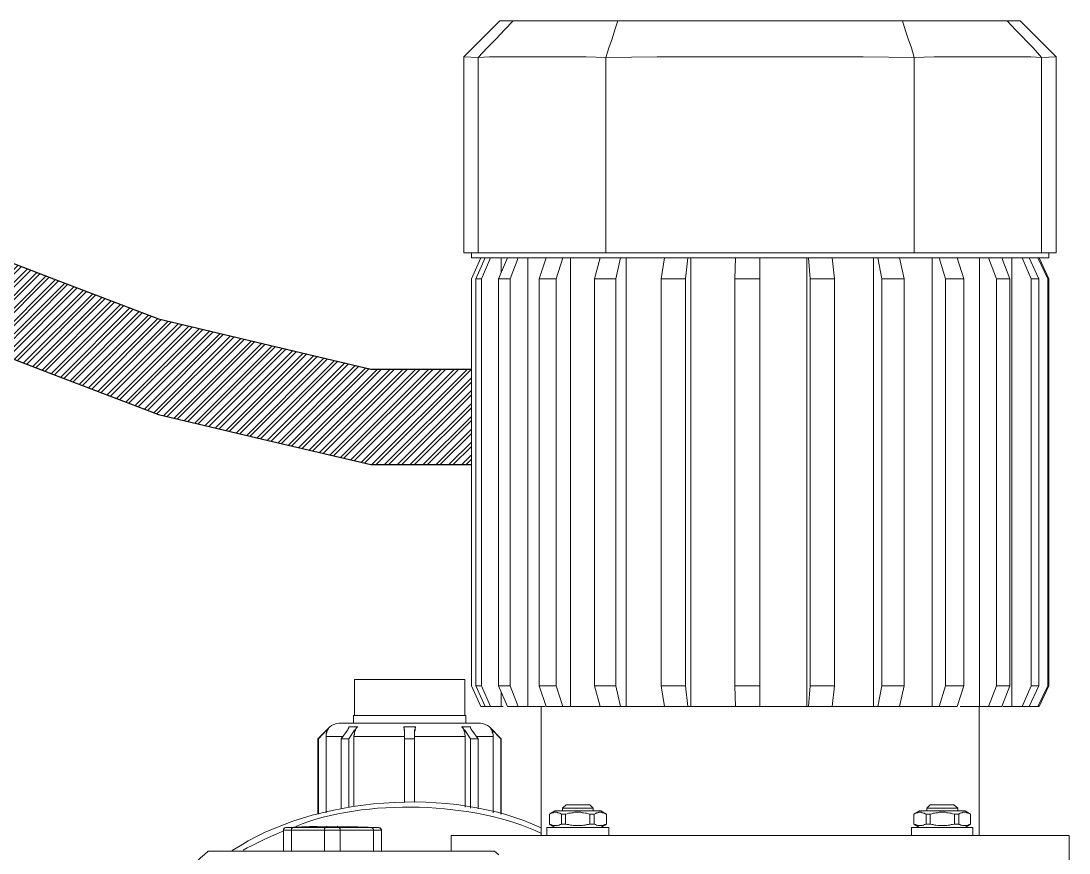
# Model space of a CAD drawing. Header units: millimetres. Extents: x 100 to 940, y 100 to 694.
# Drawn here: x 683.95 to 690.82, y 439.97 to 445.42 of the extents above; entities that cross this region are included whole.
import ezdxf

# ---------------------------------------------------------------- set-up
doc = ezdxf.new("R2010")
doc.units = ezdxf.units.MM

msp = doc.modelspace()

# ---------------------------------------------------------------- hatches: boundary and pattern name
h = msp.add_hatch()
h.set_pattern_fill('ANSI32', color=2, scale=0.00625)
h.set_pattern_definition([(45, (230.43349, 256.10522), (-0.0420949506, 0.0420949506), []), (45, (230.46155, 256.10522), (-0.0420949506, 0.0420949506), [])])
h.paths.add_polyline_path([(684.1689, 443.1072), (684.8546, 442.8452), (685.5006, 442.6928), (686.2467, 442.5168), (686.5931, 442.5168), (686.9055, 442.5168), (686.9055, 443.1428), (686.5931, 443.1428), (686.2467, 443.1428), (685.5006, 443.3188), (684.8546, 443.4712), (684.1689, 443.7332), (683.6266, 443.9404), (683.1242, 444.2352), (682.574, 444.4583), (682.0279, 444.5655), (682.0279, 443.9395), (682.574, 443.8323), (683.1242, 443.6092), (683.6266, 443.3144)])

# ---------------------------------------------------------------- linework, layer by layer
at = {"color": 1, "linetype": 'Continuous', "lineweight": 9}
for points in [[(686.8559, 445.1856), (687.0916, 445.4213), (687.0916, 445.4213)], [(686.9489, 445.1825), (687.0079, 445.2445), (687.0668, 445.3034), (687.1226, 445.3624), (687.1785, 445.4213)], [(687.0916, 445.4213), (690.5007, 445.4213), (690.5007, 445.4213)], [(687.7865, 445.1825), (687.8051, 445.2445), (687.8268, 445.3034), (687.8454, 445.3624), (687.864, 445.4213)], [(689.8059, 445.1825), (689.7873, 445.2445), (689.7656, 445.3034), (689.747, 445.3624), (689.7283, 445.4213)], [(690.6403, 445.1825), (690.5845, 445.2445), (690.4697, 445.3624), (690.4139, 445.4213)], [(690.7365, 445.1856), (690.5007, 445.4213), (690.5007, 445.4213)], [(686.8559, 443.9044), (686.8559, 445.1856), (686.8559, 445.1856)], [(686.8559, 445.1856), (686.9489, 445.1825), (686.9489, 445.1825)], [(686.9489, 445.1825), (687.0234, 445.1856), (687.1071, 445.1856), (687.2002, 445.1856), (687.3026, 445.1856), (687.4142, 445.1856), (687.5321, 445.1856), (687.6562, 445.1856), (687.7865, 445.1825)], [(686.9489, 445.1825), (686.9489, 443.9044), (686.9489, 443.9044)], [(687.7865, 445.1825), (688.1215, 445.1856), (688.4565, 445.1856), (688.7946, 445.1856), (689.1359, 445.1856), (689.4709, 445.1856), (689.8059, 445.1825)], [(687.7865, 445.1825), (687.7865, 443.9044), (687.7865, 443.9044)], [(689.8059, 445.1825), (689.9362, 445.1856), (690.0603, 445.1856), (690.1781, 445.1856), (690.2898, 445.1856), (690.3922, 445.1856), (690.4852, 445.1856), (690.569, 445.1856), (690.6403, 445.1825)], [(689.8059, 445.1825), (689.8059, 443.9044), (689.8059, 443.9044)], [(690.6403, 445.1825), (690.7365, 445.1856), (690.7365, 445.1856)], [(690.6403, 445.1825), (690.6403, 443.9044), (690.6403, 443.9044)], [(690.7365, 443.9044), (690.7365, 445.1856), (690.7365, 445.1856)], [(686.8559, 443.9044), (690.7365, 443.9044), (690.7365, 443.9044)], [(686.9055, 443.8703), (686.9055, 443.9044), (686.9055, 443.9044)], [(686.9675, 443.8703), (686.9055, 443.7338), (686.9055, 443.7338)], [(686.9055, 443.8703), (690.6869, 443.8703), (690.6869, 443.8703)], [(686.9955, 443.8703), (686.9334, 443.7338), (686.9334, 443.7338)], [(687.0296, 443.8703), (686.9706, 443.7338), (686.9706, 443.7338)], [(687.1413, 443.8703), (687.0823, 443.7338), (687.0823, 443.7338)], [(687.1009, 443.7773), (687.1009, 443.8703), (687.1009, 443.8703)], [(687.2126, 443.8703), (687.1599, 443.7338), (687.1599, 443.7338)], [(687.2746, 440.9327), (687.2746, 443.8703), (687.2746, 443.8703)], [(687.3956, 443.8703), (687.3491, 443.7338), (687.3491, 443.7338)], [(687.5042, 443.8703), (687.4608, 443.7338), (687.4608, 443.7338)], [(687.5538, 440.9327), (687.5538, 443.8703), (687.5538, 443.8703)], [(687.7492, 443.8703), (687.712, 443.7338), (687.712, 443.7338)], [(687.8826, 443.8703), (687.8516, 443.7338), (687.8516, 443.7338)], [(687.9199, 440.9327), (687.9199, 443.8703), (687.9199, 443.8703)], [(688.1711, 443.8703), (688.1494, 443.7338), (688.1494, 443.7338)], [(688.3231, 443.8703), (688.3076, 443.7338), (688.3076, 443.7338)], [(688.3417, 440.9327), (688.3417, 443.8703), (688.3417, 443.8703)], [(688.6364, 443.8703), (688.6302, 443.7338), (688.6302, 443.7338)], [(688.7946, 440.9327), (688.7946, 443.8703), (688.7946, 443.8703)], [(689.1017, 440.9327), (689.1017, 443.8703), (689.1017, 443.8703)], [(689.1141, 443.8703), (689.1234, 443.7338), (689.1234, 443.7338)], [(689.2692, 443.8703), (689.2848, 443.7338), (689.2848, 443.7338)], [(689.5391, 440.9327), (689.5391, 443.8703), (689.5391, 443.8703)], [(689.567, 443.8703), (689.595, 443.7338), (689.595, 443.7338)], [(689.7097, 443.8703), (689.7407, 443.7338), (689.7407, 443.7338)], [(689.9238, 440.9327), (689.9238, 443.8703), (689.9238, 443.8703)], [(689.9703, 443.8703), (690.0106, 443.7338), (690.0106, 443.7338)], [(690.0882, 443.8703), (690.1316, 443.7338), (690.1316, 443.7338)], [(690.234, 440.9327), (690.234, 443.8703), (690.234, 443.8703)], [(690.2929, 443.8703), (690.3456, 443.7338), (690.3456, 443.7338)], [(690.3798, 443.8703), (690.4325, 443.7338), (690.4325, 443.7338)], [(690.4449, 440.9327), (690.4449, 443.8703), (690.4449, 443.8703)], [(690.5132, 443.8703), (690.5721, 443.7338), (690.5721, 443.7338)], [(690.5597, 443.8703), (690.6217, 443.7338), (690.6217, 443.7338)], [(690.6155, 443.8703), (690.6807, 443.7338), (690.6807, 443.7338)], [(690.6248, 443.8703), (690.6869, 443.7338), (690.6869, 443.7338)], [(690.6869, 443.8703), (690.6869, 443.9044), (690.6869, 443.9044)], [(686.9055, 441.0692), (686.9055, 443.7338), (686.9055, 443.7338)], [(686.9334, 441.0692), (686.9334, 443.7338), (686.9334, 443.7338)], [(686.9334, 443.7338), (686.9706, 443.7338), (686.9706, 443.7338)], [(686.9706, 441.0692), (686.9706, 443.7338), (686.9706, 443.7338)], [(687.0823, 441.0692), (687.0823, 443.7338), (687.0823, 443.7338)], [(687.0823, 443.7338), (687.1599, 443.7338), (687.1599, 443.7338)], [(687.1599, 441.0692), (687.1599, 443.7338), (687.1599, 443.7338)], [(687.3491, 441.0692), (687.3491, 443.7338), (687.3491, 443.7338)], [(687.3491, 443.7338), (687.4608, 443.7338), (687.4608, 443.7338)], [(687.4608, 441.0692), (687.4608, 443.7338), (687.4608, 443.7338)], [(687.712, 441.0692), (687.712, 443.7338), (687.712, 443.7338)], [(687.712, 443.7338), (687.8516, 443.7338), (687.8516, 443.7338)], [(687.8516, 441.0692), (687.8516, 443.7338), (687.8516, 443.7338)], [(688.1494, 441.0692), (688.1494, 443.7338), (688.1494, 443.7338)], [(688.1494, 443.7338), (688.3076, 443.7338), (688.3076, 443.7338)], [(688.3076, 441.0692), (688.3076, 443.7338), (688.3076, 443.7338)], [(688.6302, 441.0692), (688.6302, 443.7338), (688.6302, 443.7338)], [(688.6302, 443.7338), (688.7946, 443.7338), (688.7946, 443.7338)], [(689.1234, 441.0692), (689.1234, 443.7338), (689.1234, 443.7338)], [(689.1234, 443.7338), (689.2848, 443.7338), (689.2848, 443.7338)], [(689.2848, 441.0692), (689.2848, 443.7338), (689.2848, 443.7338)], [(689.595, 441.0692), (689.595, 443.7338), (689.595, 443.7338)], [(689.595, 443.7338), (689.7407, 443.7338), (689.7407, 443.7338)], [(689.7407, 441.0692), (689.7407, 443.7338), (689.7407, 443.7338)], [(690.0106, 441.0692), (690.0106, 443.7338), (690.0106, 443.7338)], [(690.0106, 443.7338), (690.1316, 443.7338), (690.1316, 443.7338)], [(690.1316, 441.0692), (690.1316, 443.7338), (690.1316, 443.7338)], [(690.3456, 441.0692), (690.3456, 443.7338), (690.3456, 443.7338)], [(690.3456, 443.7338), (690.4325, 443.7338), (690.4325, 443.7338)], [(690.4325, 441.0692), (690.4325, 443.7338), (690.4325, 443.7338)], [(690.5721, 441.0692), (690.5721, 443.7338), (690.5721, 443.7338)], [(690.5721, 443.7338), (690.6217, 443.7338), (690.6217, 443.7338)], [(690.6217, 441.0692), (690.6217, 443.7338), (690.6217, 443.7338)], [(690.6807, 441.0692), (690.6807, 443.7338), (690.6807, 443.7338)], [(690.6807, 443.7338), (690.6869, 443.7338), (690.6869, 443.7338)], [(690.6869, 441.0692), (690.6869, 443.7338), (690.6869, 443.7338)], [(686.1393, 440.8738), (686.1393, 441.1095), (686.1393, 441.1095)], [(686.1393, 441.1095), (686.8621, 441.1095), (686.8621, 441.1095)], [(686.8621, 440.8738), (686.8621, 441.1095), (686.8621, 441.1095)], [(686.9055, 441.0692), (686.9675, 440.9327), (686.9675, 440.9327)], [(686.9334, 441.0692), (686.9955, 440.9327), (686.9955, 440.9327)], [(686.9334, 441.0692), (686.9706, 441.0692), (686.9706, 441.0692)], [(686.9706, 441.0692), (687.0296, 440.9327), (687.0296, 440.9327)], [(687.0823, 441.0692), (687.1413, 440.9327), (687.1413, 440.9327)], [(687.0823, 441.0692), (687.1599, 441.0692), (687.1599, 441.0692)], [(687.1599, 441.0692), (687.2126, 440.9327), (687.2126, 440.9327)], [(687.3491, 441.0692), (687.3956, 440.9327), (687.3956, 440.9327)], [(687.3491, 441.0692), (687.4608, 441.0692), (687.4608, 441.0692)], [(687.4608, 441.0692), (687.5042, 440.9327), (687.5042, 440.9327)], [(687.712, 441.0692), (687.7492, 440.9327), (687.7492, 440.9327)], [(687.712, 441.0692), (687.8516, 441.0692), (687.8516, 441.0692)], [(687.8516, 441.0692), (687.8826, 440.9327), (687.8826, 440.9327)], [(688.1494, 441.0692), (688.1711, 440.9327), (688.1711, 440.9327)], [(688.1494, 441.0692), (688.3076, 441.0692), (688.3076, 441.0692)], [(688.3076, 441.0692), (688.3231, 440.9327), (688.3231, 440.9327)], [(688.6302, 441.0692), (688.6364, 440.9327), (688.6364, 440.9327)], [(688.6302, 441.0692), (688.7946, 441.0692), (688.7946, 441.0692)], [(689.1234, 441.0692), (689.1141, 440.9327), (689.1141, 440.9327)], [(689.1234, 441.0692), (689.2848, 441.0692), (689.2848, 441.0692)], [(689.2848, 441.0692), (689.2692, 440.9327), (689.2692, 440.9327)], [(689.595, 441.0692), (689.567, 440.9327), (689.567, 440.9327)], [(689.595, 441.0692), (689.7407, 441.0692), (689.7407, 441.0692)], [(689.7407, 441.0692), (689.7097, 440.9327), (689.7097, 440.9327)], [(690.0106, 441.0692), (689.9703, 440.9327), (689.9703, 440.9327)], [(690.0106, 441.0692), (690.1316, 441.0692), (690.1316, 441.0692)], [(690.1316, 441.0692), (690.0882, 440.9327), (690.0882, 440.9327)], [(690.3456, 441.0692), (690.2929, 440.9327), (690.2929, 440.9327)], [(690.3456, 441.0692), (690.4325, 441.0692), (690.4325, 441.0692)], [(690.4325, 441.0692), (690.3798, 440.9327), (690.3798, 440.9327)], [(690.5721, 441.0692), (690.5132, 440.9327), (690.5132, 440.9327)], [(690.6217, 441.0692), (690.5597, 440.9327), (690.5597, 440.9327)], [(690.5721, 441.0692), (690.6217, 441.0692), (690.6217, 441.0692)], [(690.6807, 441.0692), (690.6155, 440.9327), (690.6155, 440.9327)], [(690.6869, 441.0692), (690.6248, 440.9327), (690.6248, 440.9327)], [(690.6807, 441.0692), (690.6869, 441.0692), (690.6869, 441.0692)], [(687.1009, 440.9327), (687.1009, 441.0258), (687.1009, 441.0258)], [(686.9675, 440.9327), (687.1009, 440.9327), (687.1009, 440.9327)], [(687.1133, 440.9327), (687.1009, 440.9327), (687.1009, 440.9327)], [(687.1413, 440.9327), (687.2746, 440.9327), (687.2746, 440.9327)], [(687.3894, 440.9327), (687.2746, 440.9327), (687.2746, 440.9327)], [(687.3615, 440.0889), (687.3615, 440.9327), (687.3615, 440.9327)], [(687.3956, 440.9327), (687.5538, 440.9327), (687.5538, 440.9327)], [(687.7492, 440.9327), (687.5538, 440.9327), (687.5538, 440.9327)], [(687.7492, 440.9327), (687.9199, 440.9327), (687.9199, 440.9327)], [(688.1711, 440.9327), (687.9199, 440.9327), (687.9199, 440.9327)], [(688.1711, 440.9327), (688.3417, 440.9327), (688.3417, 440.9327)], [(689.1017, 440.9327), (688.7946, 440.9327), (688.6364, 440.9327), (688.3417, 440.9327)], [(689.1017, 440.9327), (689.2692, 440.9327), (689.2692, 440.9327)], [(689.5391, 440.9327), (689.2692, 440.9327), (689.2692, 440.9327)], [(689.5391, 440.9327), (689.7097, 440.9327), (689.7097, 440.9327)], [(689.9238, 440.9327), (689.7097, 440.9327), (689.7097, 440.9327)], [(689.9238, 440.9327), (690.0882, 440.9327), (690.0882, 440.9327)], [(690.234, 440.9327), (690.1068, 440.9327), (690.1068, 440.9327)], [(690.2309, 440.0889), (690.2309, 440.9327), (690.2309, 440.9327)], [(690.234, 440.9327), (690.3798, 440.9327), (690.3798, 440.9327)], [(690.4449, 440.9327), (690.386, 440.9327), (690.386, 440.9327)], [(690.4449, 440.9327), (690.6248, 440.9327), (690.6248, 440.9327)], [(686.1331, 440.8738), (686.1331, 440.8241), (686.1331, 440.8241)], [(686.8683, 440.8738), (686.1331, 440.8738), (686.1331, 440.8738)], [(686.8683, 440.8738), (686.8683, 440.8241), (686.8683, 440.8241)], [(685.9004, 440.7218), (685.978, 440.7993), (685.978, 440.7993)], [(685.9035, 440.7218), (685.9594, 440.7807), (685.9656, 440.7838), (685.9687, 440.7869), (685.9718, 440.7931), (685.9749, 440.7962), (685.978, 440.7993)], [(685.9563, 440.759), (685.9594, 440.7652), (685.9594, 440.7714), (685.9625, 440.7776), (685.9656, 440.7838), (685.9687, 440.7869), (685.9718, 440.7931), (685.9749, 440.7962), (685.978, 440.7993)], [(685.9563, 440.7776), (685.9563, 440.759), (685.9563, 440.759)], [(686.9644, 440.8241), (686.0369, 440.8241), (686.0369, 440.8241)], [(686.0928, 440.7776), (686.0524, 440.7218), (686.0524, 440.7218)], [(686.1021, 440.7993), (686.1021, 440.7962), (686.1021, 440.7931), (686.099, 440.7869), (686.0959, 440.7838), (686.0959, 440.7807), (686.0928, 440.7776)], [(686.1021, 440.7218), (686.1393, 440.7776), (686.1424, 440.7807), (686.1455, 440.7838), (686.1486, 440.7869), (686.1517, 440.7931), (686.1548, 440.7962), (686.161, 440.7993)], [(686.1021, 440.7993), (686.161, 440.7993), (686.161, 440.7993)], [(686.1393, 440.759), (686.1393, 440.7652), (686.1424, 440.7714), (686.1455, 440.7776), (686.1455, 440.7838), (686.1486, 440.7869), (686.1517, 440.7931), (686.1548, 440.7962), (686.161, 440.7993)], [(686.1393, 440.7776), (686.1393, 440.759), (686.1393, 440.759)], [(686.4619, 440.7993), (686.4619, 440.7962), (686.465, 440.7931), (686.465, 440.7869), (686.465, 440.7838), (686.4681, 440.7807), (686.4681, 440.7776)], [(686.4619, 440.7993), (686.4619, 440.7962), (686.465, 440.79), (686.465, 440.7869), (686.465, 440.7838), (686.465, 440.7776)], [(686.5395, 440.7993), (686.4619, 440.7993), (686.4619, 440.7993)], [(686.465, 440.7776), (686.4681, 440.7714), (686.4681, 440.7714)], [(686.4681, 440.7776), (686.4681, 440.3061), (686.4681, 440.3061)], [(686.5333, 440.7776), (686.5333, 440.7807), (686.5364, 440.7838), (686.5364, 440.7869), (686.5364, 440.7931), (686.5395, 440.7962), (686.5395, 440.7993)], [(686.5333, 440.7714), (686.5364, 440.7776), (686.5364, 440.7838), (686.5364, 440.7869), (686.5364, 440.7931), (686.5395, 440.7962), (686.5395, 440.7993)], [(686.5333, 440.3061), (686.5333, 440.7776), (686.5333, 440.7776)], [(686.8404, 440.7993), (686.8466, 440.7962), (686.8497, 440.79), (686.8528, 440.7869), (686.8559, 440.7838), (686.8559, 440.7776), (686.859, 440.7714), (686.8621, 440.7652), (686.8621, 440.759)], [(686.8621, 440.7776), (686.859, 440.7807), (686.8559, 440.7838), (686.8528, 440.7869), (686.8497, 440.7931), (686.8466, 440.7962), (686.8404, 440.7993)], [(686.8993, 440.7993), (686.8404, 440.7993), (686.8404, 440.7993)], [(686.8621, 440.7776), (686.8621, 440.759), (686.8621, 440.759)], [(686.8621, 440.7776), (686.8993, 440.7218), (686.8993, 440.7218)], [(686.8993, 440.7993), (686.8993, 440.7962), (686.8993, 440.7931), (686.9024, 440.7869), (686.9055, 440.7838), (686.9055, 440.7807), (686.9086, 440.7776)], [(686.9489, 440.7218), (686.9086, 440.7776), (686.9086, 440.7776)], [(687.0978, 440.7218), (687.042, 440.7807), (687.0358, 440.7838), (687.0327, 440.7869), (687.0296, 440.7931), (687.0265, 440.7962), (687.0234, 440.7993)], [(687.1009, 440.7218), (687.0234, 440.7993), (687.0234, 440.7993)], [(687.0234, 440.7993), (687.0265, 440.7962), (687.0296, 440.7931), (687.0327, 440.7869), (687.0358, 440.7838), (687.0389, 440.7776), (687.042, 440.7714), (687.042, 440.7652), (687.0451, 440.759)], [(687.0451, 440.7776), (687.0451, 440.759), (687.0451, 440.759)], [(685.9004, 440.7218), (685.9004, 440.2285), (685.9004, 440.2285)], [(685.9035, 440.7218), (685.9004, 440.7218), (685.9004, 440.7218)], [(685.9035, 440.7218), (685.9035, 440.2285), (685.9035, 440.2285)], [(685.9532, 440.7373), (685.9532, 440.7435), (685.9532, 440.7497), (685.9532, 440.7559), (685.9563, 440.759)], [(685.9532, 440.7373), (685.9532, 440.2378), (685.9532, 440.2378)], [(685.9532, 440.7373), (686.0649, 440.7373), (686.0649, 440.7373)], [(686.0524, 440.7218), (686.0524, 440.2627), (686.0524, 440.2627)], [(686.1021, 440.7218), (686.0524, 440.7218), (686.0524, 440.7218)], [(686.1021, 440.7218), (686.1021, 440.272), (686.1021, 440.272)], [(686.1362, 440.7373), (686.1362, 440.7435), (686.1393, 440.7497), (686.1393, 440.7559), (686.1393, 440.759)], [(686.1362, 440.7373), (686.1362, 440.2782), (686.1362, 440.2782)], [(686.1362, 440.7373), (686.4681, 440.7373), (686.4681, 440.7373)], [(686.5333, 440.7218), (686.4681, 440.7218), (686.4681, 440.7218)], [(686.8652, 440.7373), (686.5333, 440.7373), (686.5333, 440.7373)], [(686.8621, 440.759), (686.8621, 440.7559), (686.8621, 440.7497), (686.8652, 440.7435), (686.8652, 440.7373)], [(686.8652, 440.7373), (686.8652, 440.2751), (686.8652, 440.2751)], [(686.8993, 440.7218), (686.8993, 440.2689), (686.8993, 440.2689)], [(686.8993, 440.7218), (686.9489, 440.7218), (686.9489, 440.7218)], [(687.0482, 440.7373), (686.9365, 440.7373), (686.9365, 440.7373)], [(686.9489, 440.7218), (686.9489, 440.2627), (686.9489, 440.2627)], [(687.0451, 440.759), (687.0451, 440.7559), (687.0482, 440.7497), (687.0482, 440.7435), (687.0482, 440.7373)], [(687.0482, 440.7373), (687.0482, 440.2378), (687.0482, 440.2378)], [(687.0978, 440.7218), (687.0978, 440.2285), (687.0978, 440.2285)], [(687.0978, 440.7218), (687.1009, 440.7218), (687.1009, 440.7218)], [(687.1009, 440.2285), (687.1009, 440.7218), (687.1009, 440.7218)], [(687.5259, 440.2906), (687.5011, 440.2689), (687.5011, 440.2689)], [(687.681, 440.2906), (687.5259, 440.2906), (687.5259, 440.2906)], [(687.681, 440.2906), (687.7027, 440.2689), (687.7027, 440.2689)], [(689.9114, 440.2906), (689.8896, 440.2689), (689.8896, 440.2689)], [(690.0665, 440.2906), (689.9114, 440.2906), (689.9114, 440.2906)], [(690.0665, 440.2906), (690.0913, 440.2689), (690.0913, 440.2689)], [(687.4173, 440.2285), (687.4515, 440.2503), (687.4515, 440.2503)], [(687.4173, 440.2285), (687.4204, 440.2316), (687.4266, 440.2347), (687.4328, 440.2347), (687.4359, 440.2378), (687.4421, 440.2378), (687.4453, 440.2409), (687.4515, 440.2409), (687.4577, 440.2409), (687.4608, 440.2409), (687.467, 440.2409), (687.4701, 440.2378), (687.4763, 440.2378), (687.4825, 440.2347), (687.4856, 440.2347), (687.4918, 440.2316), (687.4949, 440.2285)], [(687.4173, 440.1634), (687.4173, 440.2285), (687.4173, 440.2285)], [(687.4173, 440.1634), (687.4173, 440.2285), (687.4173, 440.2285)], [(687.4515, 440.2503), (687.7524, 440.2503), (687.7524, 440.2503)], [(687.4949, 440.1634), (687.4949, 440.2285), (687.4949, 440.2285)], [(687.4949, 440.2285), (687.5228, 440.2285), (687.5228, 440.2285)], [(687.5011, 440.2503), (687.5011, 440.2689), (687.5011, 440.2689)], [(687.5011, 440.2689), (687.7027, 440.2689), (687.7027, 440.2689)], [(687.5228, 440.2285), (687.5321, 440.2316), (687.5445, 440.2347), (687.5538, 440.2347), (687.5631, 440.2378), (687.5724, 440.2378), (687.5817, 440.2409), (687.5941, 440.2409), (687.6035, 440.2409)], [(687.5228, 440.1634), (687.5228, 440.2285), (687.5228, 440.2285)], [(687.6035, 440.2409), (687.6128, 440.2409), (687.6221, 440.2409), (687.6314, 440.2378), (687.6407, 440.2378), (687.6531, 440.2347), (687.6624, 440.2347), (687.6717, 440.2316), (687.681, 440.2285)], [(687.681, 440.1634), (687.681, 440.2285), (687.681, 440.2285)], [(687.7089, 440.2285), (687.681, 440.2285), (687.681, 440.2285)], [(687.7027, 440.2503), (687.7027, 440.2689), (687.7027, 440.2689)], [(687.7089, 440.2285), (687.7151, 440.2316), (687.7182, 440.2347), (687.7244, 440.2347), (687.7275, 440.2378), (687.7337, 440.2378), (687.7399, 440.2409), (687.743, 440.2409), (687.7492, 440.2409), (687.7524, 440.2409), (687.7586, 440.2409), (687.7648, 440.2378), (687.7679, 440.2378), (687.7741, 440.2347), (687.7772, 440.2347), (687.7834, 440.2316), (687.7896, 440.2285)], [(687.7089, 440.1634), (687.7089, 440.2285), (687.7089, 440.2285)], [(687.7896, 440.2285), (687.7524, 440.2503), (687.7524, 440.2503)], [(687.7896, 440.1634), (687.7896, 440.2285), (687.7896, 440.2285)], [(687.7896, 440.1634), (687.7896, 440.2285), (687.7896, 440.2285)], [(689.8028, 440.2285), (689.84, 440.2503), (689.84, 440.2503)], [(689.8028, 440.2285), (689.809, 440.2316), (689.8152, 440.2347), (689.8183, 440.2347), (689.8245, 440.2378), (689.8276, 440.2378), (689.8338, 440.2409), (689.8369, 440.2409), (689.8431, 440.2409), (689.8493, 440.2409), (689.8524, 440.2409), (689.8586, 440.2378), (689.8617, 440.2378), (689.8679, 440.2347), (689.8741, 440.2347), (689.8772, 440.2316), (689.8834, 440.2285)], [(689.8028, 440.1634), (689.8028, 440.2285), (689.8028, 440.2285)], [(689.8028, 440.1634), (689.8028, 440.2285), (689.8028, 440.2285)], [(689.84, 440.2503), (690.1409, 440.2503), (690.1409, 440.2503)], [(689.8834, 440.2285), (689.9114, 440.2285), (689.9114, 440.2285)], [(689.8834, 440.1634), (689.8834, 440.2285), (689.8834, 440.2285)], [(689.8896, 440.2689), (690.0913, 440.2689), (690.0913, 440.2689)], [(689.8896, 440.2503), (689.8896, 440.2689), (689.8896, 440.2689)], [(689.9114, 440.2285), (689.9207, 440.2316), (689.93, 440.2347), (689.9393, 440.2347), (689.9486, 440.2378), (689.961, 440.2378), (689.9703, 440.2409), (689.9796, 440.2409), (689.9889, 440.2409)], [(689.9114, 440.1634), (689.9114, 440.2285), (689.9114, 440.2285)], [(689.9889, 440.2409), (689.9982, 440.2409), (690.0106, 440.2409), (690.0199, 440.2378), (690.0292, 440.2378), (690.0385, 440.2347), (690.0478, 440.2347), (690.0572, 440.2316), (690.0696, 440.2285)], [(690.0975, 440.2285), (690.0696, 440.2285), (690.0696, 440.2285)], [(690.0696, 440.1634), (690.0696, 440.2285), (690.0696, 440.2285)], [(690.0913, 440.2503), (690.0913, 440.2689), (690.0913, 440.2689)], [(690.0975, 440.2285), (690.1006, 440.2316), (690.1068, 440.2347), (690.1099, 440.2347), (690.1161, 440.2378), (690.1223, 440.2378), (690.1254, 440.2409), (690.1316, 440.2409), (690.1347, 440.2409), (690.1409, 440.2409), (690.144, 440.2409), (690.1502, 440.2378), (690.1564, 440.2378), (690.1595, 440.2347), (690.1657, 440.2347), (690.1688, 440.2316), (690.175, 440.2285)], [(690.0975, 440.1634), (690.0975, 440.2285), (690.0975, 440.2285)], [(690.175, 440.2285), (690.1409, 440.2503), (690.1409, 440.2503)], [(690.175, 440.1634), (690.175, 440.2285), (690.175, 440.2285)], [(690.175, 440.1634), (690.175, 440.2285), (690.175, 440.2285)], [(685.9594, 440.151), (685.8942, 440.1479), (685.8942, 440.1479)], [(685.9594, 440.1448), (685.9594, 440.151), (685.9594, 440.151)], [(686.0276, 440.151), (686.0276, 440.1448), (686.0276, 440.1448)], [(686.0276, 440.151), (686.2975, 440.1417), (686.2975, 440.1417)], [(687.4173, 440.1634), (687.4204, 440.1603), (687.4266, 440.1603), (687.4328, 440.1572), (687.4359, 440.1572), (687.4421, 440.1541), (687.4453, 440.1541), (687.4515, 440.1541), (687.4577, 440.1541), (687.4608, 440.1541), (687.467, 440.1541), (687.4701, 440.1541), (687.4763, 440.1572), (687.4825, 440.1572), (687.4856, 440.1603), (687.4918, 440.1603), (687.4949, 440.1634)], [(687.4515, 440.1417), (687.4173, 440.1634), (687.4173, 440.1634)], [(687.4949, 440.1634), (687.5228, 440.1634), (687.5228, 440.1634)], [(687.5228, 440.1634), (687.5321, 440.1603), (687.5445, 440.1603), (687.5538, 440.1572), (687.5631, 440.1572), (687.5724, 440.1541), (687.5817, 440.1541), (687.5941, 440.1541), (687.6035, 440.1541)], [(687.6035, 440.1541), (687.6128, 440.1541), (687.6221, 440.1541), (687.6314, 440.1541), (687.6407, 440.1572), (687.6531, 440.1572), (687.6624, 440.1603), (687.6717, 440.1603), (687.681, 440.1634)], [(687.7089, 440.1634), (687.681, 440.1634), (687.681, 440.1634)], [(687.7089, 440.1634), (687.7151, 440.1603), (687.7182, 440.1603), (687.7244, 440.1572), (687.7275, 440.1572), (687.7337, 440.1541), (687.7399, 440.1541), (687.743, 440.1541), (687.7492, 440.1541), (687.7524, 440.1541), (687.7586, 440.1541), (687.7648, 440.1541), (687.7679, 440.1572), (687.7741, 440.1572), (687.7772, 440.1603), (687.7834, 440.1603), (687.7896, 440.1634)], [(687.7524, 440.1417), (687.7896, 440.1634), (687.7896, 440.1634)], [(689.8028, 440.1634), (689.809, 440.1603), (689.8152, 440.1603), (689.8183, 440.1572), (689.8245, 440.1572), (689.8276, 440.1541), (689.8338, 440.1541), (689.8369, 440.1541), (689.8431, 440.1541), (689.8493, 440.1541), (689.8524, 440.1541), (689.8586, 440.1541), (689.8617, 440.1572), (689.8679, 440.1572), (689.8741, 440.1603), (689.8772, 440.1603), (689.8834, 440.1634)], [(689.84, 440.1417), (689.8028, 440.1634), (689.8028, 440.1634)], [(689.8834, 440.1634), (689.9114, 440.1634), (689.9114, 440.1634)], [(689.9114, 440.1634), (689.9207, 440.1603), (689.93, 440.1603), (689.9393, 440.1572), (689.9486, 440.1572), (689.961, 440.1541), (689.9703, 440.1541), (689.9796, 440.1541), (689.9889, 440.1541)], [(689.9889, 440.1541), (689.9982, 440.1541), (690.0106, 440.1541), (690.0199, 440.1541), (690.0292, 440.1572), (690.0385, 440.1572), (690.0478, 440.1603), (690.0572, 440.1603), (690.0696, 440.1634)], [(690.0975, 440.1634), (690.0696, 440.1634), (690.0696, 440.1634)], [(690.0975, 440.1634), (690.1006, 440.1603), (690.1068, 440.1603), (690.1099, 440.1572), (690.1161, 440.1572), (690.1223, 440.1541), (690.1254, 440.1541), (690.1316, 440.1541), (690.1347, 440.1541), (690.1409, 440.1541), (690.144, 440.1541), (690.1502, 440.1541), (690.1564, 440.1572), (690.1595, 440.1572), (690.1657, 440.1603), (690.1688, 440.1603), (690.175, 440.1634)], [(690.1409, 440.1417), (690.175, 440.1634), (690.175, 440.1634)], [(685.674, 440.1231), (685.674, 440.1262), (685.674, 440.1293), (685.674, 440.1324), (685.6771, 440.1324), (685.6771, 440.1355), (685.6802, 440.1355), (685.6833, 440.1386), (685.6864, 440.1386), (685.6864, 440.1386), (685.6895, 440.1417)], [(685.674, 440.1231), (685.674, 439.9866), (685.674, 439.9866)], [(685.674, 440.1231), (685.7267, 440.1231), (685.7267, 440.1231)], [(685.7919, 440.1448), (685.6895, 440.1417), (685.6895, 440.1417)], [(685.6895, 440.1417), (685.736, 440.1417), (685.736, 440.1417)], [(685.736, 440.1417), (685.736, 440.1386), (685.7329, 440.1386), (685.7298, 440.1386), (685.7298, 440.1355), (685.7298, 440.1355), (685.7267, 440.1324), (685.7267, 440.1324), (685.7267, 440.1293), (685.7267, 440.1262), (685.7267, 440.1231)], [(685.7267, 440.1231), (685.7267, 439.9866), (685.7267, 439.9866)], [(685.9439, 440.1231), (685.9253, 440.1231), (685.9066, 440.1231), (685.888, 440.1231), (685.8694, 440.1231), (685.8539, 440.1231), (685.8353, 440.1231), (685.8167, 440.1231), (685.7981, 440.1231), (685.7795, 440.1231), (685.7609, 440.1231), (685.7422, 440.1231), (685.7267, 440.1231)], [(685.947, 440.1417), (685.9315, 440.1417), (685.9129, 440.1417), (685.8942, 440.1417), (685.8787, 440.1417), (685.8601, 440.1417), (685.8415, 440.1417), (685.826, 440.1417), (685.8074, 440.1417), (685.7888, 440.1417), (685.7733, 440.1417), (685.7546, 440.1417), (685.736, 440.1417)], [(685.8818, 440.1479), (685.8725, 440.1448), (685.8601, 440.1448), (685.8477, 440.1448), (685.8353, 440.1448), (685.8229, 440.1448), (685.7919, 440.1448)], [(685.7919, 440.1448), (685.795, 440.1448), (685.795, 440.1448)], [(685.8105, 440.1448), (685.7919, 440.1448), (685.7919, 440.1448)], [(685.8818, 440.1448), (685.8725, 440.1448), (685.8632, 440.1448), (685.8508, 440.1448), (685.8415, 440.1448), (685.8291, 440.1448), (685.8167, 440.1448), (685.7919, 440.1417)], [(685.8012, 440.1448), (685.7919, 440.1448), (685.7919, 440.1448)], [(685.8012, 440.1448), (685.7919, 440.1448), (685.7919, 440.1448)], [(685.795, 440.1448), (685.7919, 440.1448), (685.7919, 440.1448)], [(685.8136, 440.1417), (685.7919, 440.1417), (685.7919, 440.1417)], [(685.795, 440.1448), (685.8012, 440.1448), (685.8012, 440.1448)], [(685.8012, 440.1448), (685.795, 440.1448), (685.795, 440.1448)], [(685.8012, 440.1448), (685.8105, 440.1448), (685.8105, 440.1448)], [(685.8105, 440.1448), (685.8012, 440.1448), (685.8012, 440.1448)], [(685.8167, 440.1448), (685.8012, 440.1448), (685.8012, 440.1448)], [(685.8074, 440.1448), (685.8012, 440.1448), (685.8012, 440.1448)], [(685.8043, 440.1448), (685.8012, 440.1448), (685.8012, 440.1448)], [(685.8043, 440.1448), (685.8105, 440.1448), (685.8105, 440.1448)], [(685.8105, 440.1448), (685.8043, 440.1448), (685.8043, 440.1448)], [(685.8229, 440.1448), (685.8074, 440.1448), (685.8074, 440.1448)], [(685.8105, 440.1448), (685.8167, 440.1448), (685.8167, 440.1448)], [(685.8105, 440.1448), (685.8136, 440.1448), (685.8136, 440.1448)], [(685.8229, 440.1448), (685.8105, 440.1448), (685.8105, 440.1448)], [(685.8198, 440.1448), (685.8105, 440.1448), (685.8105, 440.1448)], [(685.8167, 440.1448), (685.8105, 440.1448), (685.8105, 440.1448)], [(685.8136, 440.1448), (685.8105, 440.1448), (685.8105, 440.1448)], [(685.8136, 440.1448), (685.8167, 440.1448), (685.8167, 440.1448)], [(685.8229, 440.1448), (685.8136, 440.1448), (685.8136, 440.1448)], [(685.8229, 440.1448), (685.8136, 440.1448), (685.8136, 440.1448)], [(685.8694, 440.1448), (685.857, 440.1448), (685.8446, 440.1448), (685.8322, 440.1448), (685.8198, 440.1417), (685.8136, 440.1417)], [(685.8942, 440.1448), (685.8849, 440.1448), (685.8756, 440.1448), (685.8663, 440.1448), (685.8539, 440.1448), (685.8446, 440.1448), (685.8353, 440.1448), (685.826, 440.1448), (685.8136, 440.1417)], [(685.8818, 440.1448), (685.8756, 440.1448), (685.8632, 440.1448), (685.8539, 440.1448), (685.8446, 440.1448), (685.8353, 440.1448), (685.8229, 440.1448), (685.8136, 440.1448)], [(685.8291, 440.1448), (685.8167, 440.1448), (685.8167, 440.1448)], [(685.8384, 440.1448), (685.8198, 440.1448), (685.8167, 440.1448)], [(685.8384, 440.1448), (685.8291, 440.1448), (685.8167, 440.1448)], [(685.8353, 440.1448), (685.8198, 440.1448), (685.8198, 440.1448)], [(685.8942, 440.1479), (685.8818, 440.1479), (685.8725, 440.1479), (685.8601, 440.1479), (685.8477, 440.1448), (685.8353, 440.1448), (685.8229, 440.1448)], [(685.8384, 440.1448), (685.8229, 440.1448), (685.8229, 440.1448)], [(685.8291, 440.1448), (685.8384, 440.1448), (685.8384, 440.1448)], [(685.8508, 440.1448), (685.8353, 440.1448), (685.8353, 440.1448)], [(685.8384, 440.1448), (685.8446, 440.1479), (685.8446, 440.1479)], [(685.8508, 440.1448), (685.8384, 440.1448), (685.8384, 440.1448)], [(685.8818, 440.1448), (685.8756, 440.1448), (685.8663, 440.1448), (685.857, 440.1448), (685.8477, 440.1448), (685.8384, 440.1448)], [(685.8818, 440.1448), (685.8756, 440.1448), (685.8663, 440.1448), (685.857, 440.1448), (685.8477, 440.1448), (685.8384, 440.1448)], [(685.8415, 440.1448), (685.8384, 440.1448), (685.8384, 440.1448)], [(685.8818, 440.1448), (685.8725, 440.1448), (685.8601, 440.1448), (685.8508, 440.1448), (685.8384, 440.1448)], [(685.8415, 440.1448), (685.8446, 440.1479), (685.8446, 440.1479)], [(685.8446, 440.1448), (685.8415, 440.1448), (685.8415, 440.1448)], [(685.8446, 440.1479), (685.8508, 440.1479), (685.8508, 440.1479)], [(685.8818, 440.1479), (685.8446, 440.1479), (685.8446, 440.1479)], [(685.8508, 440.1448), (685.8446, 440.1448), (685.8446, 440.1448)], [(685.8663, 440.1479), (685.8632, 440.1479), (685.8508, 440.1479)], [(685.8663, 440.1479), (685.8508, 440.1448), (685.8508, 440.1448)], [(685.857, 440.1479), (685.8508, 440.1448), (685.8508, 440.1448)], [(685.8663, 440.1479), (685.8508, 440.1448), (685.8508, 440.1448)], [(685.8632, 440.1479), (685.857, 440.1479), (685.857, 440.1479)], [(685.8632, 440.1479), (685.8663, 440.1479), (685.8663, 440.1479)], [(685.8663, 440.1479), (685.8756, 440.1479), (685.8756, 440.1479)], [(685.8663, 440.1479), (685.8694, 440.1479), (685.8694, 440.1479)], [(685.8756, 440.1479), (685.8663, 440.1479), (685.8663, 440.1479)], [(685.8818, 440.1479), (685.8663, 440.1479), (685.8663, 440.1479)], [(685.8694, 440.1479), (685.8756, 440.1479), (685.8756, 440.1479)], [(685.8942, 440.1448), (685.8818, 440.1448), (685.8694, 440.1448)], [(685.8756, 440.1479), (685.8787, 440.1479), (685.8787, 440.1479)], [(685.8756, 440.1479), (685.8849, 440.1479), (685.8849, 440.1479)], [(685.8787, 440.1479), (685.8756, 440.1479), (685.8756, 440.1479)], [(685.8787, 440.1479), (685.8818, 440.1479), (685.8818, 440.1479)], [(685.8818, 440.1479), (685.8787, 440.1479), (685.8787, 440.1479)], [(685.8849, 440.1479), (685.8818, 440.1479), (685.8818, 440.1479)], [(685.8942, 440.1479), (685.8818, 440.1479), (685.8818, 440.1479)], [(685.8942, 440.1479), (685.8818, 440.1479), (685.8818, 440.1479)], [(685.8942, 440.1479), (685.8818, 440.1448), (685.8818, 440.1448)], [(685.8942, 440.1448), (685.8818, 440.1448), (685.8818, 440.1448)], [(685.8942, 440.1448), (685.8818, 440.1448), (685.8818, 440.1448)], [(685.8849, 440.1479), (685.8911, 440.1479), (685.8911, 440.1479)], [(685.888, 440.1479), (685.8849, 440.1479), (685.8849, 440.1479)], [(685.8911, 440.1479), (685.888, 440.1479), (685.888, 440.1479)], [(685.8911, 440.1479), (685.8942, 440.1479), (685.8942, 440.1479)], [(685.8942, 440.1479), (685.8911, 440.1479), (685.8911, 440.1479)], [(685.9439, 440.1231), (685.9439, 440.1262), (685.9439, 440.1293), (685.9439, 440.1324), (685.9439, 440.1324), (685.9439, 440.1355), (685.9439, 440.1355), (685.947, 440.1386), (685.947, 440.1386), (685.947, 440.1386), (685.947, 440.1417)], [(685.9439, 440.1231), (685.9439, 439.9866), (685.9439, 439.9866)], [(685.9439, 440.1231), (686.0462, 440.1231), (686.0462, 440.1231)], [(685.947, 440.1417), (686.04, 440.1417), (686.04, 440.1417)], [(686.0276, 440.1448), (686.0183, 440.1448), (686.0059, 440.1448), (685.9935, 440.1448), (685.9842, 440.1448), (685.9718, 440.1448), (685.9594, 440.1448)], [(686.0462, 440.1231), (686.0462, 440.1262), (686.0462, 440.1293), (686.0462, 440.1324), (686.0462, 440.1324), (686.0431, 440.1355), (686.0431, 440.1355), (686.0431, 440.1386), (686.0431, 440.1386), (686.04, 440.1386), (686.04, 440.1417)], [(686.251, 440.1417), (686.2355, 440.1417), (686.2169, 440.1417), (686.1982, 440.1417), (686.1827, 440.1417), (686.1641, 440.1417), (686.1455, 440.1417), (686.1269, 440.1417), (686.1114, 440.1417), (686.0928, 440.1417), (686.0742, 440.1417), (686.0586, 440.1417), (686.04, 440.1417)], [(686.0462, 440.1231), (686.0462, 439.9866), (686.0462, 439.9866)], [(686.2634, 440.1231), (686.2448, 440.1231), (686.2262, 440.1231), (686.2075, 440.1231), (686.1889, 440.1231), (686.1734, 440.1231), (686.1548, 440.1231), (686.1362, 440.1231), (686.1176, 440.1231), (686.099, 440.1231), (686.0835, 440.1231), (686.0649, 440.1231), (686.0462, 440.1231)], [(686.2634, 440.1231), (686.2634, 440.1262), (686.2634, 440.1293), (686.2634, 440.1324), (686.2603, 440.1324), (686.2603, 440.1355), (686.2603, 440.1355), (686.2572, 440.1386), (686.2572, 440.1386), (686.2541, 440.1386), (686.251, 440.1417)], [(686.251, 440.1417), (686.2975, 440.1417), (686.2975, 440.1417)], [(686.2634, 440.1231), (686.2634, 439.9866), (686.2634, 439.9866)], [(686.2634, 440.1231), (686.3161, 440.1231), (686.3161, 440.1231)], [(686.2975, 440.1417), (686.3006, 440.1386), (686.3037, 440.1386), (686.3068, 440.1386), (686.3068, 440.1355), (686.3099, 440.1355), (686.313, 440.1324), (686.313, 440.1324), (686.313, 440.1293), (686.3161, 440.1262), (686.3161, 440.1231)], [(686.3161, 440.1231), (686.3161, 439.9866), (686.3161, 439.9866)], [(686.7721, 439.9866), (686.7721, 440.0889), (686.7721, 440.0889)], [(690.8203, 440.0889), (686.7721, 440.0889), (686.7721, 440.0889)], [(687.3987, 440.1417), (687.3987, 440.0889), (687.3987, 440.0889)], [(687.3987, 440.1417), (687.8051, 440.1417), (687.8051, 440.1417)], [(687.8051, 440.1417), (687.8051, 440.0889), (687.8051, 440.0889)], [(689.7873, 440.1417), (690.1905, 440.1417), (690.1905, 440.1417)], [(689.7873, 440.1417), (689.7873, 440.0889), (689.7873, 440.0889)], [(690.1905, 440.1417), (690.1905, 440.0889), (690.1905, 440.0889)], [(690.8203, 439.8346), (690.8203, 440.0889), (690.8203, 440.0889)], [(685.1808, 439.9866), (687.0575, 439.9866), (687.0575, 439.9866)], [(687.0575, 439.9866), (687.0854, 439.9618), (687.0854, 439.9618)]]:
    msp.add_lwpolyline(points, dxfattribs=at)
at = {"color": 2}
for points in [[(682.0279, 444.5655), (682.574, 444.4583), (683.1242, 444.2352), (683.6266, 443.9404), (684.1689, 443.7332), (684.8546, 443.4712), (685.5006, 443.3188), (686.2467, 443.1428), (686.5931, 443.1428), (686.9055, 443.1428)], [(682.0279, 443.9395), (682.574, 443.8323), (683.1242, 443.6092), (683.6266, 443.3144), (684.1689, 443.1072), (684.8546, 442.8452), (685.5006, 442.6928), (686.2467, 442.5168), (686.5931, 442.5168), (686.9055, 442.5168)]]:
    msp.add_lwpolyline(points, dxfattribs=at)
at = {"color": 1, "linetype": 'Continuous', "lineweight": 9}
for points in [[(685.978, 440.7993), (685.978, 440.7993)], [(687.0234, 440.7993), (687.0234, 440.7993)], [(687.4173, 440.2285), (687.4173, 440.2285)], [(687.7896, 440.2285), (687.7896, 440.2285)], [(689.8028, 440.2285), (689.8028, 440.2285)], [(690.175, 440.2285), (690.175, 440.2285)], [(687.4173, 440.1634), (687.4173, 440.1634)], [(687.7896, 440.1634), (687.7896, 440.1634)], [(689.8028, 440.1634), (689.8028, 440.1634)], [(690.175, 440.1634), (690.175, 440.1634)], [(685.6895, 440.1417), (685.6895, 440.1417)], [(685.7919, 440.1448), (685.7919, 440.1448)], [(685.7919, 440.1448), (685.7919, 440.1448)], [(685.7919, 440.1448), (685.7919, 440.1448)], [(685.7919, 440.1417), (685.7919, 440.1417)], [(685.8012, 440.1448), (685.8012, 440.1448)], [(685.8105, 440.1448), (685.8105, 440.1448)], [(685.8136, 440.1448), (685.8136, 440.1448)], [(685.8136, 440.1417), (685.8136, 440.1417)], [(685.8167, 440.1448), (685.8167, 440.1448)], [(685.8291, 440.1448), (685.8291, 440.1448)], [(685.8291, 440.1448), (685.8291, 440.1448)], [(685.8291, 440.1448), (685.8291, 440.1448)], [(685.8415, 440.1448), (685.8415, 440.1448)], [(685.8446, 440.1448), (685.8446, 440.1448)], [(685.8787, 440.1479), (685.8787, 440.1479)], [(685.8818, 440.1479), (685.8818, 440.1479)], [(685.8818, 440.1448), (685.8818, 440.1448)], [(685.8849, 440.1479), (685.8849, 440.1479)], [(685.8911, 440.1479), (685.8911, 440.1479)], [(685.8911, 440.1479), (685.8911, 440.1479)], [(685.8942, 440.1479), (685.8942, 440.1479)], [(685.8942, 440.1479), (685.8942, 440.1479)], [(685.8942, 440.1479), (685.8942, 440.1479)], [(685.8942, 440.1448), (685.8942, 440.1448)], [(685.8942, 440.1448), (685.8942, 440.1448)], [(686.2975, 440.1417), (686.2975, 440.1417)]]:
    msp.add_lwpolyline(points, close=True, dxfattribs=at)
for points in [[(686.0369, 440.8241), (686.0183, 440.8241), (685.9904, 440.8117), (685.978, 440.7993)], [(687.0234, 440.7993), (687.011, 440.8117), (686.9831, 440.8241), (686.9644, 440.8241)], [(687.3615, 440.1386), (686.7814, 440.4147), (685.8725, 440.3464), (685.339, 439.9897)], [(687.3646, 440.1014), (686.9334, 440.3123), (686.1982, 440.334), (685.7546, 440.1479)], [(685.6709, 440.1169), (685.6027, 440.0889), (685.4755, 440.03), (685.4103, 439.9928)], [(685.6895, 440.1417), (685.6802, 440.1417), (685.674, 440.1324), (685.674, 440.1231)], [(686.3161, 440.1231), (686.3161, 440.1324), (686.3068, 440.1417), (686.2975, 440.1417)], [(685.1808, 439.9866), (684.9171, 439.7632), (684.5976, 439.2731), (684.4983, 438.9412)]]:
    msp.add_open_spline(points, degree=3, dxfattribs=at)

doc.saveas('drawing.dxf')
